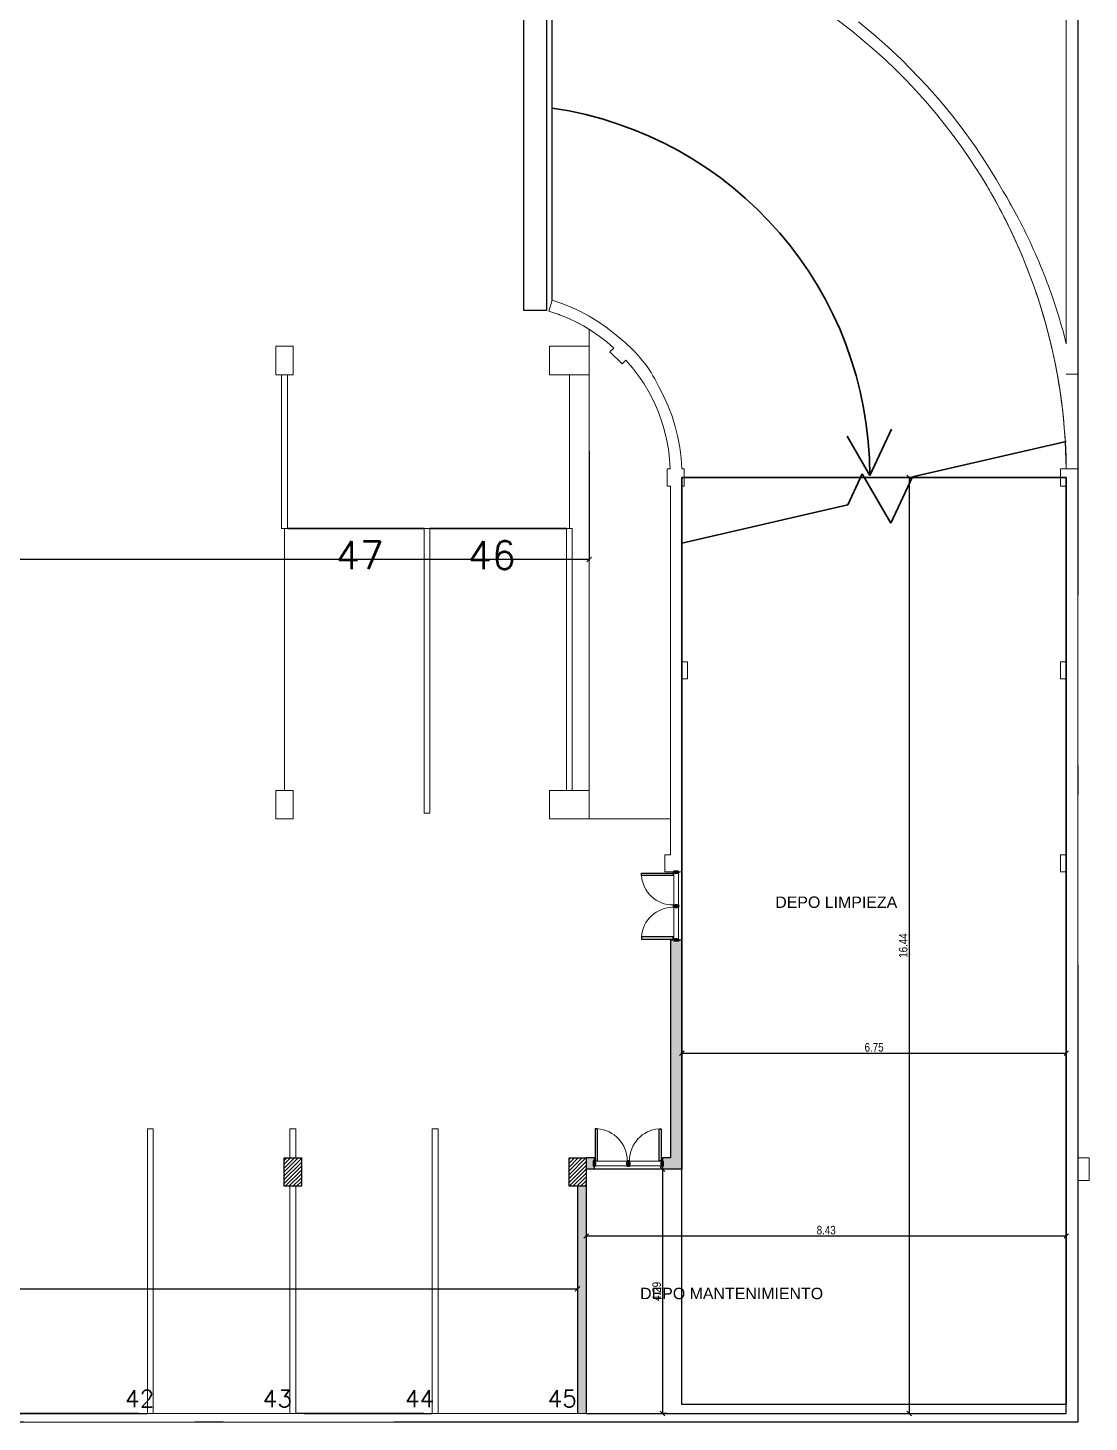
# Model space of a CAD drawing. Header units: millimetres. Extents: x 40 to 151, y 57 to 134.
# Drawn here: x 130.71 to 149.34, y 57 to 81.47 of the extents above; entities that cross this region are included whole.
import ezdxf

# ---------------------------------------------------------------- set-up
doc = ezdxf.new("R2010")
doc.units = ezdxf.units.MM
doc.linetypes.add('ACAD_ISO10W100', pattern=[18.5, 12, -3, 0.5, -3])
doc.linetypes.add('Center', pattern=[30, 12, -6, 6, -6])
for name, color, linetype, lineweight in [('A-----NPP', 7, 'Continuous', 9), ('A-----TEP', 7, 'Continuous', 9), ('A-FLOROTM', 7, 'Continuous', 9), ('A-FLORSTM', 7, 'Continuous', 9), ('A-WALL', 7, 'Continuous', 9), ('ARQ. -  muros', 7, 'Continuous', 60), ('C-PKNGCTM', 7, 'Continuous', 9), ('CARP. -  marcos', 7, 'Continuous', 20), ('DIMENSION', 1, 'Continuous', 25), ('Fina', 7, 'Continuous', 9), ('TAB-SUB', 7, 'Continuous', 9)]:
    doc.layers.add(name, color=color, linetype=linetype, lineweight=lineweight)
for name, color, linetype in [('ARQ-H°A°', 7, 'Continuous'), ('C', 7, 'Continuous'), ('CARP. -  hojas puertas', 7, 'Continuous'), ('estructura', 7, 'Continuous'), ('Lineas Muros mampostería', 7, 'Continuous'), ('Lineas Solados', 7, 'Continuous'), ('Relleno muros', 7, 'Continuous'), ('REVOQUE', 7, 'Continuous'), ('Sectores', 3, 'Continuous')]:
    doc.layers.add(name, color=color, linetype=linetype)
doc.styles.add('ARIALNARROW', font='ARIALN.TTF')
doc.styles.add('MtXpl_Arial_Unicode_', font='ARIALUNI.ttf')
doc.styles.get("Standard").update_dxf_attribs({"font": 'txt.shx'})
doc.dimstyles.new('C', dxfattribs={"dimscale": 1.5, "dimtxt": 0.15, "dimasz": 0.08, "dimexe": 0.01, "dimexo": 0, "dimgap": 0.025, "dimtad": 1, "dimzin": 0, "dimdsep": 46, "dimtxsty": 'ARIALNARROW', "dimblk": 'OBLIQUE', "dimcen": 0, "dimclrd": 256, "dimclre": 256, "dimclrt": 256, "dimadec": 0, "dimazin": 0, "dimtfac": 1.666667, "dimtofl": 0, "dimtmove": 0, "dimatfit": 0, "dimldrblk": 'OBLIQUE', "dimfxl": 0.1, "dimtolj": 1, "dimtzin": 0, "dimarcsym": 0})

# ---------------------------------------------------------------- blocks, each defined once
blk = doc.blocks.new('_Oblique')
at = {"layer": 'estructura', "color": 0, "lineweight": -2}
blk.add_line((-0.5, -0.5), (0.5, 0.5), dxfattribs=at)
blk = doc.blocks.new('*D23')
at = {"layer": 'Defpoints', "color": 0}
for p in [(140.567797, 74.035162), (46.812789, 72.141201), (46.812789, 72.141201)]:
    blk.add_point(p, dxfattribs=at)
at = {"layer": 'DIMENSION', "lineweight": -2}
for p, q in [((140.567797, 74.035162), (140.567797, 72.131201)), ((46.812789, 72.141201), (46.812789, 72.131201)), ((140.567797, 72.141201), (46.812789, 72.141201))]:
    blk.add_line(p, q, dxfattribs=at)
at = {"layer": 'DIMENSION', "lineweight": -2, "xscale": 0.08, "yscale": 0.08, "zscale": 0.08, "rotation": 180}
blk.add_blockref('_Oblique', (46.812789, 72.141201), dxfattribs=at)
at = {"layer": 'DIMENSION', "lineweight": -2, "xscale": 0.08, "yscale": 0.08, "zscale": 0.08}
blk.add_blockref('_Oblique', (140.567797, 72.141201), dxfattribs=at)
at = {"layer": 'DIMENSION', "insert": (93.690293, 72.242777), "char_height": 0.15, "attachment_point": 5, "style": 'ARIALNARROW'}
blk.add_mtext('\\A1;93.76', dxfattribs=at)
blk = doc.blocks.new('*D24')
at = {"layer": 'Defpoints', "color": 0}
for p in [(146.181921, 73.580468), (146.181921, 57.145026), (146.181921, 57.145026)]:
    blk.add_point(p, dxfattribs=at)
at = {"layer": 'DIMENSION', "lineweight": -2}
for p, q in [((146.181921, 73.580468), (146.191921, 73.580468)), ((146.181921, 73.580468), (146.181921, 57.145026)), ((146.181921, 57.145026), (146.191921, 57.145026))]:
    blk.add_line(p, q, dxfattribs=at)
at = {"layer": 'DIMENSION', "lineweight": -2, "xscale": 0.08, "yscale": 0.08, "zscale": 0.08}
for p, rotation in [((146.181921, 73.580468), 90), ((146.181921, 57.145026), 270)]:
    blk.add_blockref('_Oblique', p, dxfattribs=dict(at, rotation=rotation))
at = {"layer": 'DIMENSION', "insert": (146.080344, 65.362747), "char_height": 0.15, "attachment_point": 5, "rotation": 90, "style": 'ARIALNARROW'}
blk.add_mtext('\\A1;16.44', dxfattribs=at)
blk = doc.blocks.new('*D25')
at = {"layer": 'Defpoints', "color": 0}
for p in [(141.852797, 61.435162), (141.852797, 57.145026), (141.932794, 57.145026)]:
    blk.add_point(p, dxfattribs=at)
at = {"layer": 'DIMENSION', "lineweight": -2}
for p, q in [((141.852797, 61.435162), (141.842797, 61.435162)), ((141.852797, 61.435162), (141.852797, 57.145026)), ((141.932794, 57.145026), (141.842797, 57.145026))]:
    blk.add_line(p, q, dxfattribs=at)
at = {"layer": 'DIMENSION', "lineweight": -2, "xscale": 0.08, "yscale": 0.08, "zscale": 0.08}
for p, rotation in [((141.852797, 61.435162), 90), ((141.852797, 57.145026), 270)]:
    blk.add_blockref('_Oblique', p, dxfattribs=dict(at, rotation=rotation))
at = {"layer": 'DIMENSION', "insert": (141.75122, 59.290094), "char_height": 0.15, "attachment_point": 5, "rotation": 90, "style": 'ARIALNARROW'}
blk.add_mtext('\\A1;4.29', dxfattribs=at)
blk = doc.blocks.new('*D26')
at = {"layer": 'Defpoints', "color": 0}
for p in [(140.5128, 60.263465), (148.942794, 60.263465), (148.942794, 59.154056)]:
    blk.add_point(p, dxfattribs=at)
at = {"layer": 'DIMENSION', "lineweight": -2}
for p, q in [((140.5128, 60.263465), (140.5128, 60.273465)), ((140.5128, 60.263465), (148.942794, 60.263465)), ((148.942794, 59.154056), (148.942794, 60.273465))]:
    blk.add_line(p, q, dxfattribs=at)
at = {"layer": 'DIMENSION', "lineweight": -2, "xscale": 0.08, "yscale": 0.08, "zscale": 0.08, "rotation": 180}
blk.add_blockref('_Oblique', (140.5128, 60.263465), dxfattribs=at)
at = {"layer": 'DIMENSION', "lineweight": -2, "xscale": 0.08, "yscale": 0.08, "zscale": 0.08}
blk.add_blockref('_Oblique', (148.942794, 60.263465), dxfattribs=at)
at = {"layer": 'DIMENSION', "insert": (144.727797, 60.365041), "char_height": 0.15, "attachment_point": 5, "style": 'ARIALNARROW'}
blk.add_mtext('\\A1;8.43', dxfattribs=at)
blk = doc.blocks.new('*D27')
at = {"layer": 'Defpoints', "color": 0}
for p in [(142.192796, 63.472633), (148.942794, 63.472633), (148.942794, 63.472633)]:
    blk.add_point(p, dxfattribs=at)
at = {"layer": 'DIMENSION', "lineweight": -2}
for p, q in [((142.192796, 63.472633), (142.192796, 63.482633)), ((142.192796, 63.472633), (148.942794, 63.472633)), ((148.942794, 63.472633), (148.942794, 63.482633))]:
    blk.add_line(p, q, dxfattribs=at)
at = {"layer": 'DIMENSION', "lineweight": -2, "xscale": 0.08, "yscale": 0.08, "zscale": 0.08, "rotation": 180}
blk.add_blockref('_Oblique', (142.192796, 63.472633), dxfattribs=at)
at = {"layer": 'DIMENSION', "lineweight": -2, "xscale": 0.08, "yscale": 0.08, "zscale": 0.08}
blk.add_blockref('_Oblique', (148.942794, 63.472633), dxfattribs=at)
at = {"layer": 'DIMENSION', "insert": (145.567795, 63.57421), "char_height": 0.15, "attachment_point": 5, "style": 'ARIALNARROW'}
blk.add_mtext('\\A1;6.75', dxfattribs=at)
blk = doc.blocks.new('*D28')
at = {"layer": 'Defpoints', "color": 0}
for p in [(120.2128, 59.336297), (140.3628, 59.336297), (140.3628, 59.336297)]:
    blk.add_point(p, dxfattribs=at)
at = {"layer": 'DIMENSION', "lineweight": -2}
for p, q in [((120.2128, 59.336297), (120.2128, 59.346297)), ((120.2128, 59.336297), (140.3628, 59.336297)), ((140.3628, 59.336297), (140.3628, 59.346297))]:
    blk.add_line(p, q, dxfattribs=at)
at = {"layer": 'DIMENSION', "lineweight": -2, "xscale": 0.08, "yscale": 0.08, "zscale": 0.08, "rotation": 180}
blk.add_blockref('_Oblique', (120.2128, 59.336297), dxfattribs=at)
at = {"layer": 'DIMENSION', "lineweight": -2, "xscale": 0.08, "yscale": 0.08, "zscale": 0.08}
blk.add_blockref('_Oblique', (140.3628, 59.336297), dxfattribs=at)
at = {"layer": 'DIMENSION', "insert": (130.2878, 59.437874), "char_height": 0.15, "attachment_point": 5, "style": 'ARIALNARROW'}
blk.add_mtext('\\A1;20.15', dxfattribs=at)

msp = doc.modelspace()

# ---------------------------------------------------------------- hatches: boundary and pattern name
at = {"layer": 'Relleno muros', "ltscale": 10}
h = msp.add_hatch(color=252, dxfattribs=at)
h.dxf.hatch_style = 1
h.paths.add_polyline_path([(141.992794, 64.995955), (142.192794, 65.195955), (142.192794, 65.455162), (141.992794, 65.455162)])
h = msp.add_hatch(color=252, dxfattribs=at)
h.dxf.hatch_style = 1
h.paths.add_polyline_path([(140.652797, 61.635162), (140.5128, 61.635162), (140.5128, 61.435162), (140.652797, 61.435162)])
h.paths.add_polyline_path([(141.992794, 61.635162), (141.852797, 61.635162), (141.852797, 61.435162), (142.192794, 61.435162), (142.192794, 62.950891), (141.992794, 62.750891)])
h.paths.add_polyline_path([(142.192794, 65.195955), (141.992794, 64.995955), (141.992794, 62.750891), (142.192794, 62.950891)])
h = msp.add_hatch(color=252, dxfattribs=at)
h.dxf.hatch_style = 1
h.paths.add_polyline_path([(140.3628, 58.875833), (140.5128, 59.025833), (140.5128, 61.135162), (140.377065, 61.135162), (140.3628, 61.120897)])
h.paths.add_polyline_path([(140.5128, 59.025833), (140.3628, 58.875833), (140.3628, 57.145026), (140.5128, 57.145026)])

# ---------------------------------------------------------------- linework, layer by layer
at = {"color": 252, "linetype": 'ACAD_ISO10W100'}
for p, q in [((149.142794, 120.516251), (149.142794, 56.995026)), ((149.142794, 56.995026), (46.612789, 56.995026))]:
    msp.add_line(p, q, dxfattribs=at)
at = {"linetype": 'ACAD_ISO10W100'}
msp.add_lwpolyline([(76.817792, 128.225162), (97.902829, 128.225162), (97.902829, 128.99709), (96.36283, 128.99709), (96.36283, 133.41709), (99.552829, 133.41709), (99.552829, 128.23333), (101.117792, 128.225162), (118.869052, 128.225162), (118.867792, 128.64895), (118.867792, 134.297957), (124.008173, 134.297957), (124.008173, 133.297957), (131.423559, 133.297957), (131.423559, 131.597957), (125.603559, 131.597957), (125.603559, 128.225162), (143.706885, 128.225162), (143.706885, 120.516251), (149.142794, 120.516251), (149.142794, 56.995026), (46.612789, 56.995026)], dxfattribs=at)
at = {"color": 252, "ltscale": 0.01}
msp.add_lwpolyline([(140.5128, 57.145026), (148.942794, 57.145026), (148.942794, 73.580468), (142.192796, 73.580468), (142.192796, 61.435162), (140.512205, 61.435162)], close=True, dxfattribs=at)
at = {"layer": 'A-----NPP', "color": 252, "lineweight": 35}
for p, q in [((145.873151, 74.430413), (145.492794, 73.614736)), ((145.492794, 73.614736), (145.092794, 74.307557)), ((146.240998, 73.591718), (148.942794, 74.215477)), ((145.107071, 73.098282), (145.360642, 73.642067)), ((145.360642, 73.642067), (145.860642, 72.776041)), ((145.860642, 72.776041), (146.240998, 73.591718)), ((142.192794, 72.425468), (145.107071, 73.098282))]:
    msp.add_line(p, q, dxfattribs=at)
at = {"layer": 'A-----NPP', "color": 252}
msp.add_line((140.268597, 72.685162), (135.217797, 72.685162), dxfattribs=at)
at = {"layer": 'A-----NPP', "color": 252, "lineweight": 35}
msp.add_arc((138.972367, 73.614736), 6.520427, 0, 81.663005, dxfattribs=at)
at = {"layer": 'A-FLOROTM', "color": 252}
for p, q in [((140.567797, 76.178189), (140.567797, 75.885162)), ((140.567797, 75.385162), (140.567797, 68.085162)), ((140.567797, 67.585162), (141.992794, 67.585162))]:
    msp.add_line(p, q, dxfattribs=at)
at = {"layer": 'A-FLORSTM', "color": 252}
msp.add_line((142.232794, 73.580468), (148.842794, 73.580468), dxfattribs=at)
at = {"layer": 'A-WALL', "color": 252, "lineweight": 18}
msp.add_line((148.942794, 75.395162), (149.142794, 75.395162), dxfattribs=at)
at = {"layer": 'ARQ-H°A°', "color": 252, "linetype": 'Continuous'}
for p, q in [((135.2128, 61.591263), (135.256699, 61.635162)), ((135.2128, 61.523911), (135.324051, 61.635162)), ((135.2128, 61.456559), (135.391403, 61.635162)), ((135.2128, 61.389207), (135.458755, 61.635162)), ((135.2128, 61.321855), (135.5128, 61.621855)), ((135.2128, 61.254503), (135.5128, 61.554503)), ((135.2128, 61.187151), (135.5128, 61.487151)), ((140.2128, 61.607221), (140.240741, 61.635162)), ((140.2128, 61.539869), (140.308093, 61.635162)), ((140.2128, 61.472517), (140.375445, 61.635162)), ((140.2128, 61.405165), (140.442797, 61.635162)), ((140.2128, 61.337813), (140.510149, 61.635162)), ((140.2128, 61.270461), (140.5128, 61.570461)), ((140.2128, 61.203109), (140.5128, 61.503109)), ((135.228163, 61.135162), (135.5128, 61.419799)), ((135.295515, 61.135162), (135.5128, 61.352447)), ((135.362867, 61.135162), (135.5128, 61.285096)), ((135.430218, 61.135162), (135.5128, 61.217744)), ((140.2128, 61.135757), (140.5128, 61.435757)), ((140.279557, 61.135162), (140.5128, 61.368405)), ((140.346909, 61.135162), (140.5128, 61.301053)), ((140.414261, 61.135162), (140.5128, 61.233701)), ((135.49757, 61.135162), (135.5128, 61.150392)), ((140.481612, 61.135162), (140.5128, 61.16635))]:
    msp.add_line(p, q, dxfattribs=at)
at = {"layer": 'ARQ. -  muros', "color": 252}
for points in [[(142.052794, 66.655162), (142.052794, 66.655162), (142.132794, 66.655162), (142.132794, 66.655162)], [(142.052794, 66.055162), (142.052794, 66.055162), (142.132794, 66.055162), (142.132794, 66.055162)], [(142.052794, 66.055162), (142.052794, 66.055162), (142.132794, 66.055162), (142.132794, 66.055162)], [(142.052794, 65.455162), (142.052794, 65.455162), (142.132794, 65.455162), (142.132794, 65.455162)], [(140.652797, 61.575162), (140.652797, 61.575162), (140.652797, 61.495162), (140.652797, 61.495162)], [(141.252797, 61.575162), (141.252797, 61.575162), (141.252797, 61.495162), (141.252797, 61.495162)], [(141.252797, 61.575162), (141.252797, 61.575162), (141.252797, 61.495162), (141.252797, 61.495162)], [(141.852797, 61.575162), (141.852797, 61.575162), (141.852797, 61.495162), (141.852797, 61.495162)]]:
    msp.add_lwpolyline(points, dxfattribs=at)
at = {"layer": 'C', "color": 252}
for p, q in [((135.2128, 61.135162), (135.2128, 61.635162)), ((135.2128, 61.635162), (135.5128, 61.635162)), ((135.5128, 61.635162), (135.5128, 61.135162)), ((140.2128, 61.135162), (140.2128, 61.635162)), ((140.2128, 61.635162), (140.5128, 61.635162)), ((140.5128, 61.635162), (140.5128, 61.135162)), ((135.5128, 61.135162), (135.2128, 61.135162)), ((140.5128, 61.135162), (140.2128, 61.135162))]:
    msp.add_line(p, q, dxfattribs=at)
at = {"layer": 'C-PKNGCTM', "color": 252}
for p, q in [((135.166997, 72.685162), (135.166997, 75.385162)), ((135.268597, 72.685162), (135.268597, 75.385162)), ((135.268597, 72.685162), (135.166997, 72.685162)), ((137.666997, 72.685162), (137.768597, 72.685162)), ((137.666997, 72.685162), (137.666997, 67.685162)), ((137.768597, 72.685162), (137.768597, 67.685162)), ((140.166997, 72.685162), (140.268597, 72.685162)), ((140.166997, 72.685162), (140.166997, 68.085162)), ((140.268597, 72.685162), (140.268597, 68.085162)), ((137.768597, 67.685162), (137.666997, 67.685162)), ((132.812, 62.145026), (132.9136, 62.145026)), ((132.812, 62.145026), (132.812, 57.145026)), ((132.9136, 62.145026), (132.9136, 57.145026)), ((135.4136, 62.145062), (135.312, 62.145062)), ((135.312, 62.145062), (135.312, 61.635162)), ((135.4136, 62.145062), (135.4136, 61.635162)), ((137.812, 62.145026), (137.9136, 62.145026)), ((137.812, 62.145026), (137.812, 57.145026)), ((137.9136, 62.145026), (137.9136, 57.145026)), ((135.312, 61.135162), (135.312, 57.145062)), ((135.4136, 61.135162), (135.4136, 57.145062)), ((132.9136, 57.145026), (132.812, 57.145026)), ((135.312, 57.145062), (135.4136, 57.145062)), ((137.9136, 57.145026), (137.812, 57.145026))]:
    msp.add_line(p, q, dxfattribs=at)
at = {"layer": 'C-PKNGCTM', "color": 252, "linetype": 'Center'}
for p, q in [((140.217797, 72.685162), (140.217797, 75.385162)), ((135.217797, 72.685162), (135.217797, 68.085162))]:
    msp.add_line(p, q, dxfattribs=at)
at = {"layer": 'C-PKNGCTM', "color": 252, "lineweight": 25}
for p, q in [((135.268597, 72.685162), (137.666997, 72.685162)), ((137.666997, 72.685162), (135.268597, 72.685162)), ((137.768597, 72.685162), (140.166997, 72.685162)), ((140.166997, 72.685162), (137.768597, 72.685162)), ((130.5628, 57.145026), (132.812, 57.145026)), ((135.5628, 57.145026), (137.812, 57.145026))]:
    msp.add_line(p, q, dxfattribs=at)
at = {"layer": 'C-PKNGCTM', "color": 252, "linetype": 'Center', "lineweight": 25, "ltscale": 0.25}
for p, q in [((132.6628, 57.145062), (130.4136, 57.145062)), ((137.6628, 57.145062), (135.4136, 57.145062))]:
    msp.add_line(p, q, dxfattribs=at)
at = {"layer": 'CARP. -  hojas puertas', "color": 252}
for p, q in [((141.482794, 66.595162), (141.482794, 66.635162)), ((141.482794, 66.635162), (142.042794, 66.635162)), ((142.042794, 66.595162), (141.482794, 66.595162)), ((142.042794, 66.635162), (142.042794, 66.595162)), ((142.042794, 65.515162), (141.482794, 65.515162)), ((141.482794, 65.515162), (141.482794, 65.475162)), ((141.482794, 65.475162), (142.042794, 65.475162)), ((142.042794, 65.475162), (142.042794, 65.515162)), ((140.712797, 62.145162), (140.672797, 62.145162)), ((140.672797, 62.145162), (140.672797, 61.585162)), ((140.712797, 61.585162), (140.712797, 62.145162)), ((141.792797, 61.585162), (141.792797, 62.145162)), ((141.792797, 62.145162), (141.832797, 62.145162)), ((141.832797, 62.145162), (141.832797, 61.585162)), ((140.672797, 61.585162), (140.712797, 61.585162)), ((141.832797, 61.585162), (141.792797, 61.585162))]:
    msp.add_line(p, q, dxfattribs=at)
at = {"layer": 'CARP. -  marcos', "color": 252}
for points in [[(142.132794, 66.655162), (142.142794, 66.655162), (142.142794, 66.635162), (142.112794, 66.635162), (142.112794, 66.625162), (142.072794, 66.625162), (142.072794, 66.635162), (142.042794, 66.635162), (142.042794, 66.655162), (142.052794, 66.655162)], [(142.132794, 66.055162), (142.142794, 66.055162), (142.142794, 66.075162), (142.112794, 66.075162), (142.112794, 66.085162), (142.072794, 66.085162), (142.072794, 66.075162), (142.042794, 66.075162), (142.042794, 66.055162), (142.052794, 66.055162)], [(142.132794, 66.055162), (142.142794, 66.055162), (142.142794, 66.035162), (142.112794, 66.035162), (142.112794, 66.025162), (142.072794, 66.025162), (142.072794, 66.035162), (142.042794, 66.035162), (142.042794, 66.055162), (142.052794, 66.055162)], [(142.132794, 65.455162), (142.142794, 65.455162), (142.142794, 65.475162), (142.112794, 65.475162), (142.112794, 65.485162), (142.072794, 65.485162), (142.072794, 65.475162), (142.042794, 65.475162), (142.042794, 65.455162), (142.052794, 65.455162)], [(140.652797, 61.495162), (140.652797, 61.485162), (140.672797, 61.485162), (140.672797, 61.515162), (140.682797, 61.515162), (140.682797, 61.555162), (140.672797, 61.555162), (140.672797, 61.585162), (140.652797, 61.585162), (140.652797, 61.575162)], [(141.252797, 61.495162), (141.252797, 61.485162), (141.232797, 61.485162), (141.232797, 61.515162), (141.222797, 61.515162), (141.222797, 61.555162), (141.232797, 61.555162), (141.232797, 61.585162), (141.252797, 61.585162), (141.252797, 61.575162)], [(141.252797, 61.495162), (141.252797, 61.485162), (141.272797, 61.485162), (141.272797, 61.515162), (141.282797, 61.515162), (141.282797, 61.555162), (141.272797, 61.555162), (141.272797, 61.585162), (141.252797, 61.585162), (141.252797, 61.575162)], [(141.852797, 61.495162), (141.852797, 61.485162), (141.832797, 61.485162), (141.832797, 61.515162), (141.822797, 61.515162), (141.822797, 61.555162), (141.832797, 61.555162), (141.832797, 61.585162), (141.852797, 61.585162), (141.852797, 61.575162)]]:
    msp.add_lwpolyline(points, dxfattribs=at)
at = {"layer": 'Fina', "color": 252}
for p, q in [((142.052794, 66.635162), (142.052794, 66.075162)), ((142.132794, 66.635162), (142.132794, 66.075162)), ((142.052794, 65.475162), (142.052794, 66.035162)), ((142.132794, 65.475162), (142.132794, 66.035162)), ((140.672797, 61.575162), (141.232797, 61.575162)), ((140.672797, 61.495162), (141.232797, 61.495162)), ((141.832797, 61.575162), (141.272797, 61.575162)), ((141.832797, 61.495162), (141.272797, 61.495162))]:
    msp.add_line(p, q, dxfattribs=at)
for centre, start, end in [((142.041364, 66.635161), 184.095856, 270.146336), ((142.041364, 65.475164), 89.853664, 175.904144), ((140.672799, 61.586593), 359.853664, 85.904144), ((141.832795, 61.586593), 94.095856, 180.146336)]:
    msp.add_arc(centre, 0.56, start, end, dxfattribs=at)
at = {"layer": 'Lineas Muros mampostería', "color": 252, "lineweight": 18}
for p, q in [((148.942794, 83.635162), (148.942794, 75.928812)), ((149.142794, 75.395162), (149.142794, 83.635162)), ((145.555269, 81.367312), (145.293247, 81.582391)), ((145.809978, 81.143621), (145.555269, 81.367312)), ((146.057089, 80.911567), (145.809978, 81.143621)), ((146.502469, 80.451008), (146.057089, 80.911567)), ((146.727258, 80.194911), (146.502469, 80.451008)), ((146.943342, 79.931427), (146.727258, 80.194911)), ((147.150478, 79.660853), (146.943342, 79.931427)), ((147.348434, 79.383492), (147.150478, 79.660853)), ((147.536986, 79.099655), (147.348434, 79.383492)), ((147.715924, 78.809661), (147.536986, 79.099655)), ((147.836776, 78.600646), (147.715924, 78.809661)), ((139.917797, 76.693261), (139.859082, 76.502074)), ((140.085926, 76.636514), (139.917797, 76.693261)), ((140.250671, 76.570593), (140.085926, 76.636514)), ((139.859082, 76.502074), (140.01568, 76.449252)), ((140.01568, 76.449252), (140.169146, 76.387948)), ((140.169146, 76.387948), (140.319029, 76.318342)), ((140.411536, 76.495699), (140.250671, 76.570593)), ((140.568029, 76.412059), (140.411536, 76.495699)), ((140.719678, 76.319927), (140.568029, 76.412059)), ((140.319029, 76.318342), (140.464879, 76.240643)), ((140.464879, 76.240643), (140.606261, 76.155085)), ((140.606261, 76.155085), (140.742752, 76.061922)), ((140.866022, 76.219582), (140.719678, 76.319927)), ((141.006617, 76.11133), (140.866022, 76.219582)), ((140.742752, 76.061922), (140.873945, 75.961432)), ((140.873945, 75.961432), (140.999445, 75.853918)), ((141.141034, 75.995498), (141.006617, 76.11133)), ((135.367797, 75.885162), (135.067797, 75.885162)), ((135.067797, 75.885162), (135.067797, 75.385162)), ((135.367797, 75.385162), (135.367797, 75.885162)), ((140.567797, 75.885162), (139.867797, 75.885162)), ((139.867797, 75.885162), (139.867797, 75.385162)), ((140.567797, 75.385162), (140.567797, 75.885162)), ((140.999446, 75.853917), (140.931087, 75.785558)), ((140.931087, 75.785558), (141.143219, 75.573426)), ((141.143219, 75.573426), (141.211577, 75.641784)), ((141.211587, 75.641771), (141.325538, 75.508295)), ((141.325538, 75.508295), (141.431547, 75.368422)), ((135.067797, 75.385162), (135.367797, 75.385162)), ((139.867797, 75.385162), (140.567797, 75.385162)), ((141.431547, 75.368422), (141.529253, 75.222628)), ((141.529253, 75.222628), (141.618326, 75.071405)), ((141.791562, 75.171429), (141.77765, 75.196361)), ((141.877853, 75.003731), (141.791562, 75.171429)), ((149.142794, 73.735162), (149.142794, 75.393562)), ((141.618326, 75.071405), (141.698465, 74.915264)), ((141.698465, 74.915264), (141.7694, 74.754732)), ((141.954178, 74.831269), (141.877853, 75.003731)), ((141.7694, 74.754732), (141.830891, 74.59035)), ((142.020278, 74.654636), (141.954178, 74.831269)), ((141.830891, 74.59035), (141.882731, 74.422675)), ((141.882731, 74.422675), (141.924744, 74.25227)), ((142.075924, 74.474436), (142.020278, 74.654636)), ((142.120927, 74.291288), (142.075924, 74.474436)), ((141.924744, 74.25227), (141.95679, 74.079712)), ((142.155131, 74.105819), (142.120927, 74.291288)), ((148.924901, 74.211346), (148.942794, 73.735162)), ((141.95679, 74.079712), (141.978758, 73.905585)), ((142.17842, 73.918666), (142.155131, 74.105819)), ((141.932794, 73.730468), (141.932794, 73.430468)), ((141.990576, 73.730468), (141.932794, 73.730468)), ((141.978758, 73.905585), (141.990574, 73.730512)), ((142.190712, 73.730509), (142.17842, 73.918666)), ((142.232794, 73.730468), (142.190714, 73.730468)), ((142.232794, 73.430468), (142.232794, 73.730468)), ((149.142794, 73.730468), (148.842794, 73.730468)), ((148.842794, 73.730468), (148.842794, 73.430468)), ((149.142794, 73.614736), (149.142794, 73.730468)), ((149.142794, 61.635162), (149.142794, 73.614736)), ((141.932794, 73.430468), (141.992794, 73.430468)), ((141.992794, 73.430468), (141.992794, 66.955162)), ((142.192794, 70.342815), (142.192794, 73.430468)), ((142.192794, 73.430468), (142.232794, 73.430468)), ((148.842794, 73.430468), (148.942794, 73.430468)), ((148.942794, 73.430468), (148.942794, 70.342815)), ((142.292794, 70.342815), (142.192794, 70.342815)), ((142.292794, 70.042815), (142.292794, 70.342815)), ((148.942794, 70.342815), (148.842794, 70.342815)), ((148.842794, 70.342815), (148.842794, 70.042815)), ((142.192794, 66.955162), (142.192794, 70.042815)), ((142.192794, 70.042815), (142.292794, 70.042815)), ((148.842794, 70.042815), (148.942794, 70.042815)), ((148.942794, 70.042815), (148.942794, 66.955162)), ((135.367797, 68.085162), (135.067797, 68.085162)), ((135.067797, 68.085162), (135.067797, 67.585162)), ((135.367797, 67.585162), (135.367797, 68.085162)), ((140.567797, 68.085162), (139.867797, 68.085162)), ((139.867797, 68.085162), (139.867797, 67.585162)), ((140.567797, 67.585162), (140.567797, 68.085162)), ((135.067797, 67.585162), (135.367797, 67.585162)), ((139.867797, 67.585162), (140.567797, 67.585162)), ((141.992794, 66.955162), (141.892794, 66.955162)), ((141.892794, 66.955162), (141.892794, 66.655162)), ((142.192794, 66.655162), (142.192794, 66.955162)), ((148.942794, 66.955162), (148.842794, 66.955162)), ((148.842794, 66.955162), (148.842794, 66.655162)), ((141.892794, 66.655162), (142.192794, 66.655162)), ((148.842794, 66.655162), (148.942794, 66.655162)), ((148.942794, 66.655162), (148.942794, 57.145026)), ((149.342794, 61.635162), (149.142794, 61.635162)), ((149.342794, 61.235162), (149.342794, 61.635162)), ((149.142794, 61.235162), (149.342794, 61.235162)), ((149.142794, 60.235162), (149.142794, 61.235162)), ((149.142794, 60.231151), (149.142794, 60.235162)), ((149.142794, 56.995026), (149.142794, 60.231151)), ((89.942789, 56.995026), (149.142794, 56.995026))]:
    msp.add_line(p, q, dxfattribs=at)
at = {"layer": 'Lineas Muros mampostería', "color": 252, "ltscale": 10}
for p, q in [((141.992794, 65.455162), (141.992794, 61.635162)), ((142.192794, 65.455162), (141.992794, 65.455162)), ((142.192794, 65.455162), (142.192794, 61.435162)), ((140.652797, 61.635162), (140.5128, 61.635162)), ((140.652797, 61.635162), (140.652797, 61.435162)), ((141.992794, 61.635162), (141.852797, 61.635162)), ((141.852797, 61.635162), (141.852797, 61.435162)), ((140.652797, 61.435162), (140.5128, 61.435162)), ((142.192794, 61.435162), (141.852797, 61.435162)), ((140.3628, 61.135162), (140.3628, 57.145026)), ((140.5128, 61.135162), (140.5128, 57.145026))]:
    msp.add_line(p, q, dxfattribs=at)
at = {"layer": 'Lineas Muros mampostería', "color": 252, "lineweight": 18}
for centre, radius, start, end in [((138.972367, 73.614736), 9.9704, 33.827876, 80.792138), ((138.972367, 73.614736), 9.9704, 0.66508, 33.827868), ((138.972367, 73.614736), 3.020427, 68.620694, 69.926409), ((138.972367, 73.614736), 3.020427, 65.260474, 66.450672), ((138.972367, 73.614736), 3.020427, 61.91186, 62.901518), ((139.699701, 74.194149), 2.307011, 25.748396, 51.335281)]:
    msp.add_arc(centre, radius, start, end, dxfattribs=at)
for points, knots in [([(147.531431, 78.728572), (147.558892, 78.682611), (147.807055, 78.259553), (148.216964, 77.425363), (148.636722, 76.18053), (148.880031, 74.940822), (148.937592, 74.117183), (148.942093, 73.730468)], [8.138368776, 8.138368776, 8.138368776, 8.138368776, 8.669563651, 13.004345476, 17.339127302, 21.673909127, 25.512362251, 25.512362251, 25.512362251, 25.512362251]), ([(147.836776, 78.600646), (147.916447, 78.467357), (148.193392, 77.978334), (148.597687, 77.097518), (148.84396, 76.32207), (148.942794, 75.928812)], [30.731273464, 30.731273464, 30.731273464, 30.731273464, 32.272064811, 36.306072913, 40.329626, 40.329626, 40.329626, 40.329626])]:
    msp.add_open_spline(points, degree=3, knots=knots, dxfattribs=at)
msp.add_open_spline([(149.061375, 75.395162), (149.061478, 75.394629), (149.061581, 75.394096), (149.061684, 75.393562)], degree=3, dxfattribs=at)
at = {"layer": 'Lineas Solados', "color": 252}
for p, q in [((139.417797, 76.515162), (139.417797, 83.240748)), ((139.817797, 83.240748), (139.817797, 76.515162)), ((139.917797, 76.693261), (139.917797, 83.235162)), ((139.817797, 76.515162), (139.417797, 76.515162))]:
    msp.add_line(p, q, dxfattribs=at)
at = {"layer": 'REVOQUE', "color": 252, "ltscale": 0.1}
for p, q in [((142.192796, 57.306424), (142.192796, 73.580468)), ((142.192796, 73.580468), (148.942794, 73.580468)), ((148.942794, 73.580468), (148.942794, 57.306424)), ((148.942794, 57.306424), (142.192796, 57.306424))]:
    msp.add_line(p, q, dxfattribs=at)
at = {"layer": 'TAB-SUB', "color": 252}
msp.add_line((148.942794, 57.145026), (80.417797, 57.145026), dxfattribs=at)

# ---------------------------------------------------------------- texts
at = {"layer": 'A-----TEP', "color": 252}
for s, height, p in [('47', 0.491766, (136.117339, 71.968231)), ('46', 0.491766, (138.437031, 71.968231)), ('42', 0.3, (132.417361, 57.25787)), ('43', 0.3, (134.834789, 57.25787)), ('44', 0.3, (137.334789, 57.25787)), ('45', 0.3, (139.834789, 57.25787))]:
    msp.add_text(s, height=height, dxfattribs=at).set_placement(p)
at = {"layer": 'Sectores', "style": 'MtXpl_Arial_Unicode_'}
for s, p in [('DEPO LIMPIEZA', (143.83259, 66.023696)), ('DEPO MANTENIMIENTO', (141.460334, 59.154056))]:
    msp.add_text(s, height=0.2, dxfattribs=at).set_placement(p)

# ---------------------------------------------------------------- dimensions: what is measured, and where the dimension line sits
at = {"layer": 'DIMENSION'}
for base, p1, p2, picture, middle in [((46.812789, 72.141201), (140.567797, 74.035162), (46.812789, 72.141201), '*D23', (93.690293, 72.242777)), ((148.942794, 63.472633), (142.192796, 63.472633), (148.942794, 63.472633), '*D27', (145.567795, 63.57421)), ((148.942794, 60.263465), (140.5128, 60.263465), (148.942794, 59.154056), '*D26', (144.727797, 60.365041)), ((140.3628, 59.336297), (120.2128, 59.336297), (140.3628, 59.336297), '*D28', (130.2878, 59.437874))]:
    dim = msp.add_linear_dim(base=base, p1=p1, p2=p2, dimstyle='C', override={"dimscale": 1, "dimlfac": 1, "dimtxsty": 'ARIALNARROW', "dimtolj": 1}, dxfattribs=at)
    dim.commit()
    dim.dimension.update_dxf_attribs({"geometry": picture, "text_midpoint": middle})
for base, p1, p2, angle, picture, middle in [((146.181921, 57.145026), (146.181921, 73.580468), (146.181921, 57.145026), 270, '*D24', (146.080344, 65.362747)), ((141.852797, 57.145026), (141.852797, 61.435162), (141.932794, 57.145026), 90, '*D25', (141.75122, 59.290094))]:
    dim = msp.add_linear_dim(base=base, p1=p1, p2=p2, angle=angle, dimstyle='C', override={"dimscale": 1, "dimlfac": 1, "dimtxsty": 'ARIALNARROW', "dimtolj": 1}, dxfattribs=at)
    dim.commit()
    dim.dimension.update_dxf_attribs({"geometry": picture, "text_midpoint": middle})

doc.saveas('drawing.dxf')
